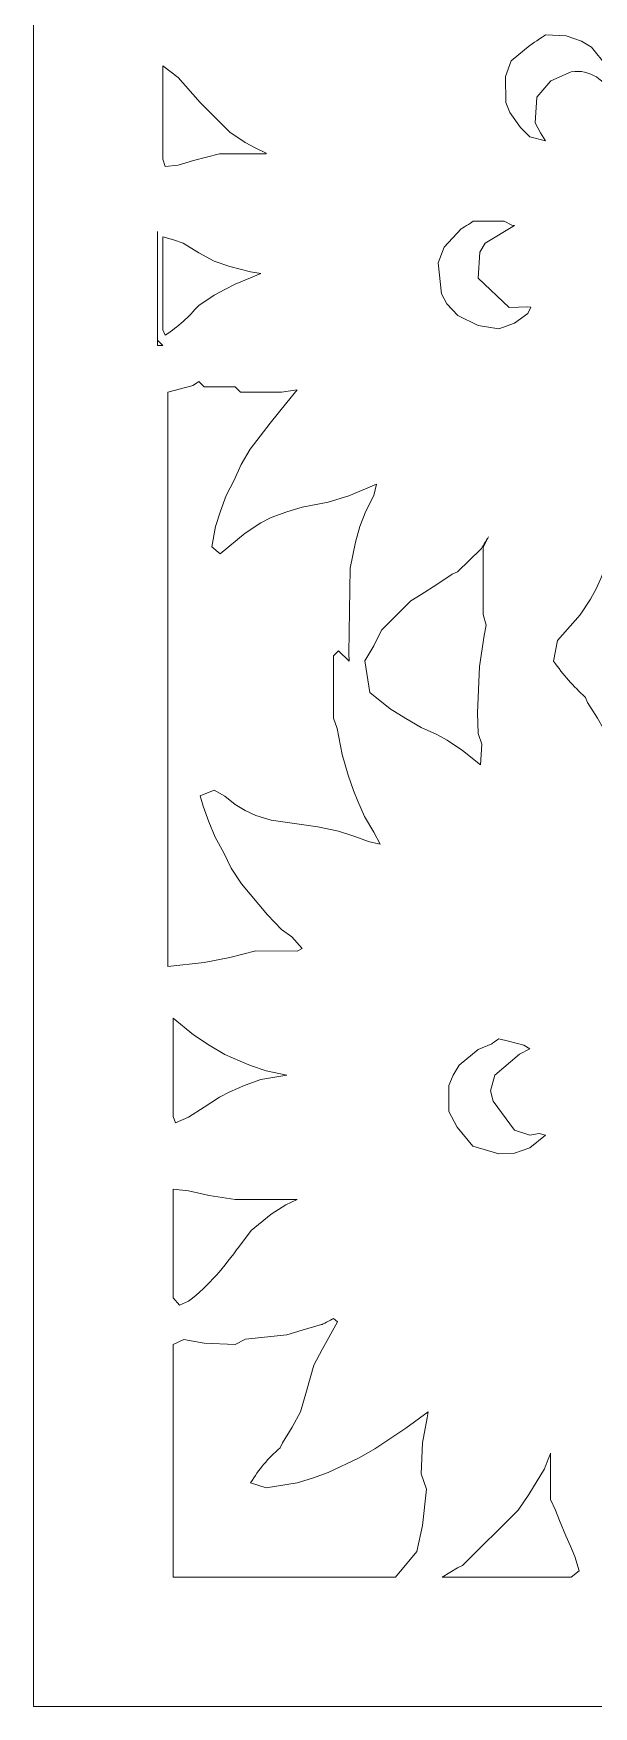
# Model space of a CAD drawing. Header units: centimetres. Extents: x -13.8 to 13.8, y -13.7 to 13.7.
# Drawn here: x 0.735 to 1.98, y -13.671 to -9.957 of the extents above; entities that cross this region are included whole.
import ezdxf

# ---------------------------------------------------------------- set-up
doc = ezdxf.new("R2010")
doc.units = ezdxf.units.CM
doc.header["$MEASUREMENT"] = 0
doc.layers.add('Layer 1', color=7, linetype='Continuous')

msp = doc.modelspace()

# ---------------------------------------------------------------- linework, layer by layer
at = {"layer": 'Layer 1', "lineweight": 0}
msp.add_lwpolyline([(0.73523, -13.67105), (13.55625, -13.67105), (13.55625, -0.86165), (0.73523, -0.86165), (0.73523, -13.67105)], close=True, dxfattribs=at)
at = {"layer": 'Layer 1', "color": 7, "lineweight": 0}
for points, knots in [([(1.87251, -9.96066), (1.87251, -9.96066), (1.91842, -9.96257), (1.91842, -9.96257), (1.91842, -9.96257), (1.91842, -9.96257), (1.95271, -9.97437), (1.95271, -9.97437), (1.95271, -9.97437), (1.95271, -9.97437), (1.9748, -9.98752), (1.9748, -9.98752), (1.9748, -9.98752), (1.9748, -9.98752), (2.00835, -10.02943), (2.00835, -10.02943), (2.00835, -10.02943), (2.00835, -10.02943), (2.01788, -10.05266), (2.01788, -10.05266), (2.01788, -10.05266), (2.01788, -10.05266), (2.02206, -10.09838), (2.02206, -10.09838), (2.02206, -10.09838), (2.00663, -10.06028), (1.97139, -10.03665), (1.92985, -10.04218), (1.92985, -10.04218), (1.92985, -10.04218), (1.8849, -10.06218), (1.8849, -10.06218), (1.8849, -10.06218), (1.8849, -10.06218), (1.85347, -10.09838), (1.85347, -10.09838), (1.85347, -10.09838), (1.85347, -10.09838), (1.84985, -10.15572), (1.84985, -10.15572), (1.84985, -10.15572), (1.84985, -10.15572), (1.86186, -10.178), (1.86186, -10.178), (1.86186, -10.178), (1.86186, -10.178), (1.87252, -10.19533), (1.87252, -10.19533), (1.87252, -10.19533), (1.87252, -10.19533), (1.83804, -10.18657), (1.83804, -10.18657), (1.83804, -10.18657), (1.83804, -10.18657), (1.81708, -10.16638), (1.81708, -10.16638), (1.81708, -10.16638), (1.81708, -10.16638), (1.79385, -10.13286), (1.79385, -10.13286), (1.79385, -10.13286), (1.79385, -10.13286), (1.7847, -10.11019), (1.7847, -10.11019), (1.7847, -10.11019), (1.7847, -10.11019), (1.78356, -10.05267), (1.78356, -10.05267), (1.78356, -10.05267), (1.78356, -10.05267), (1.79671, -10.01819), (1.79671, -10.01819), (1.79671, -10.01819), (1.79671, -10.01819), (1.83881, -9.98295), (1.83881, -9.98295), (1.83881, -9.98295), (1.8388, -9.98297), (1.86738, -9.96466), (1.87251, -9.96066)], [0, 0, 0, 0, 0.047619, 0.047619, 0.047619, 0.047619, 0.0952381, 0.0952381, 0.0952381, 0.0952381, 0.1428571, 0.1428571, 0.1428571, 0.1428571, 0.1904762, 0.1904762, 0.1904762, 0.1904762, 0.2380952, 0.2380952, 0.2380952, 0.2380952, 0.2857143, 0.2857143, 0.2857143, 0.2857143, 0.3333333, 0.3333333, 0.3333333, 0.3333333, 0.3809524, 0.3809524, 0.3809524, 0.3809524, 0.4285714, 0.4285714, 0.4285714, 0.4285714, 0.4761905, 0.4761905, 0.4761905, 0.4761905, 0.5238095, 0.5238095, 0.5238095, 0.5238095, 0.5714286, 0.5714286, 0.5714286, 0.5714286, 0.6190476, 0.6190476, 0.6190476, 0.6190476, 0.6666667, 0.6666667, 0.6666667, 0.6666667, 0.7142857, 0.7142857, 0.7142857, 0.7142857, 0.7619048, 0.7619048, 0.7619048, 0.7619048, 0.8095238, 0.8095238, 0.8095238, 0.8095238, 0.8571429, 0.8571429, 0.8571429, 0.8571429, 0.9047619, 0.9047619, 0.9047619, 0.9047619, 1, 1, 1, 1]), ([(1.02251, -10.02945), (1.02251, -10.02945), (1.0568, -10.05536), (1.0568, -10.05536), (1.0568, -10.05536), (1.0568, -10.05536), (1.10556, -10.11021), (1.10556, -10.11021), (1.10556, -10.11021), (1.10556, -10.11021), (1.17147, -10.17633), (1.17147, -10.17633), (1.17147, -10.17633), (1.17147, -10.17633), (1.20594, -10.19897), (1.20594, -10.19897), (1.20594, -10.19897), (1.20594, -10.19897), (1.22899, -10.21157), (1.22899, -10.21157), (1.22899, -10.21157), (1.22899, -10.21157), (1.25206, -10.22281), (1.25206, -10.22281), (1.25206, -10.22281), (1.25206, -10.22281), (1.25206, -10.22451), (1.25206, -10.22451), (1.25206, -10.22451), (1.25206, -10.22451), (1.14879, -10.22451), (1.14879, -10.22451), (1.14879, -10.22451), (1.14879, -10.22451), (1.09109, -10.23938), (1.09109, -10.23938), (1.09109, -10.23938), (1.09109, -10.23938), (1.0568, -10.24967), (1.0568, -10.24967), (1.0568, -10.24967), (1.0568, -10.24967), (1.02804, -10.25253), (1.02804, -10.25253), (1.02804, -10.25253), (1.02804, -10.25253), (1.02251, -10.23633), (1.02251, -10.23633), (1.02251, -10.23633), (1.02251, -10.23633), (1.02251, -10.02945), (1.02251, -10.02945)], [0, 0, 0, 0, 0.0714286, 0.0714286, 0.0714286, 0.0714286, 0.1428571, 0.1428571, 0.1428571, 0.1428571, 0.2142857, 0.2142857, 0.2142857, 0.2142857, 0.2857143, 0.2857143, 0.2857143, 0.2857143, 0.3571429, 0.3571429, 0.3571429, 0.3571429, 0.4285714, 0.4285714, 0.4285714, 0.4285714, 0.5, 0.5, 0.5, 0.5, 0.5714286, 0.5714286, 0.5714286, 0.5714286, 0.6428571, 0.6428571, 0.6428571, 0.6428571, 0.7142857, 0.7142857, 0.7142857, 0.7142857, 0.7857143, 0.7857143, 0.7857143, 0.7857143, 0.8571429, 0.8571429, 0.8571429, 0.8571429, 1, 1, 1, 1]), ([(1.71191, -10.37423), (1.71191, -10.37423), (1.78086, -10.37423), (1.78086, -10.37423), (1.78086, -10.37423), (1.78086, -10.37423), (1.79763, -10.38317), (1.79763, -10.38317), (1.79763, -10.38317), (1.79763, -10.38317), (1.80353, -10.38375), (1.80353, -10.38375), (1.80353, -10.38375), (1.80353, -10.38375), (1.73839, -10.42241), (1.73839, -10.42241), (1.73839, -10.42241), (1.73839, -10.42241), (1.72696, -10.44299), (1.72696, -10.44299), (1.72696, -10.44299), (1.72696, -10.44299), (1.72334, -10.50033), (1.72334, -10.50033), (1.72334, -10.50033), (1.72334, -10.50033), (1.79192, -10.56547), (1.79192, -10.56547), (1.79192, -10.56547), (1.79192, -10.56547), (1.83327, -10.56394), (1.83327, -10.56394), (1.83327, -10.56394), (1.83327, -10.56394), (1.84012, -10.56471), (1.84012, -10.56471), (1.84012, -10.56471), (1.84012, -10.56471), (1.83327, -10.57918), (1.83327, -10.57918), (1.83327, -10.57918), (1.83327, -10.57918), (1.80356, -10.60014), (1.80356, -10.60014), (1.80356, -10.60014), (1.80356, -10.60014), (1.76908, -10.61271), (1.76908, -10.61271), (1.76908, -10.61271), (1.76908, -10.61271), (1.72299, -10.60565), (1.72299, -10.60565), (1.72299, -10.60565), (1.72299, -10.60565), (1.67822, -10.583), (1.67822, -10.583), (1.67822, -10.583), (1.67822, -10.583), (1.65327, -10.5571), (1.65327, -10.5571), (1.65327, -10.5571), (1.65327, -10.5571), (1.64203, -10.53501), (1.64203, -10.53501), (1.64203, -10.53501), (1.64203, -10.53501), (1.63401, -10.46624), (1.63401, -10.46624), (1.63401, -10.46624), (1.63401, -10.46624), (1.64753, -10.43176), (1.64753, -10.43176), (1.64753, -10.43176), (1.64753, -10.43176), (1.68563, -10.39062), (1.68563, -10.39062), (1.68563, -10.39062), (1.68563, -10.39064), (1.70717, -10.37788), (1.71191, -10.37423)], [0, 0, 0, 0, 0.047619, 0.047619, 0.047619, 0.047619, 0.0952381, 0.0952381, 0.0952381, 0.0952381, 0.1428571, 0.1428571, 0.1428571, 0.1428571, 0.1904762, 0.1904762, 0.1904762, 0.1904762, 0.2380952, 0.2380952, 0.2380952, 0.2380952, 0.2857143, 0.2857143, 0.2857143, 0.2857143, 0.3333333, 0.3333333, 0.3333333, 0.3333333, 0.3809524, 0.3809524, 0.3809524, 0.3809524, 0.4285714, 0.4285714, 0.4285714, 0.4285714, 0.4761905, 0.4761905, 0.4761905, 0.4761905, 0.5238095, 0.5238095, 0.5238095, 0.5238095, 0.5714286, 0.5714286, 0.5714286, 0.5714286, 0.6190476, 0.6190476, 0.6190476, 0.6190476, 0.6666667, 0.6666667, 0.6666667, 0.6666667, 0.7142857, 0.7142857, 0.7142857, 0.7142857, 0.7619048, 0.7619048, 0.7619048, 0.7619048, 0.8095238, 0.8095238, 0.8095238, 0.8095238, 0.8571429, 0.8571429, 0.8571429, 0.8571429, 0.9047619, 0.9047619, 0.9047619, 0.9047619, 1, 1, 1, 1]), ([(1.02251, -10.40855), (1.02251, -10.40855), (1.04632, -10.41559), (1.04632, -10.41559), (1.04632, -10.41559), (1.04632, -10.41559), (1.06804, -10.42302), (1.06804, -10.42302), (1.06804, -10.42302), (1.06804, -10.42302), (1.10252, -10.44416), (1.10252, -10.44416), (1.10252, -10.44416), (1.10252, -10.44416), (1.137, -10.46302), (1.137, -10.46302), (1.137, -10.46302), (1.137, -10.46302), (1.17148, -10.47482), (1.17148, -10.47482), (1.17148, -10.47482), (1.17148, -10.47482), (1.21757, -10.48644), (1.21757, -10.48644), (1.21757, -10.48644), (1.21757, -10.48644), (1.24043, -10.49025), (1.24043, -10.49025), (1.24043, -10.49025), (1.24043, -10.49025), (1.21757, -10.49959), (1.21757, -10.49959), (1.21757, -10.49959), (1.21757, -10.49959), (1.18328, -10.51406), (1.18328, -10.51406), (1.18328, -10.51406), (1.18328, -10.51406), (1.16005, -10.52586), (1.16005, -10.52586), (1.16005, -10.52586), (1.16005, -10.52586), (1.137, -10.53787), (1.137, -10.53787), (1.137, -10.53787), (1.137, -10.53787), (1.10252, -10.56092), (1.10252, -10.56092), (1.10252, -10.56092), (1.07966, -10.58664), (1.0572, -10.60817), (1.02822, -10.62664), (1.02822, -10.62664), (1.02822, -10.62664), (1.0225, -10.6154), (1.0225, -10.6154), (1.0225, -10.6154), (1.0225, -10.6154), (1.02251, -10.40855), (1.02251, -10.40855)], [0, 0, 0, 0, 0.0625, 0.0625, 0.0625, 0.0625, 0.125, 0.125, 0.125, 0.125, 0.1875, 0.1875, 0.1875, 0.1875, 0.25, 0.25, 0.25, 0.25, 0.3125, 0.3125, 0.3125, 0.3125, 0.375, 0.375, 0.375, 0.375, 0.4375, 0.4375, 0.4375, 0.4375, 0.5, 0.5, 0.5, 0.5, 0.5625, 0.5625, 0.5625, 0.5625, 0.625, 0.625, 0.625, 0.625, 0.6875, 0.6875, 0.6875, 0.6875, 0.75, 0.75, 0.75, 0.75, 0.8125, 0.8125, 0.8125, 0.8125, 0.875, 0.875, 0.875, 0.875, 1, 1, 1, 1]), ([(1.10289, -10.7301), (1.10289, -10.7301), (1.11432, -10.74153), (1.11432, -10.74153), (1.11432, -10.74153), (1.11432, -10.74153), (1.18327, -10.74153), (1.18327, -10.74153), (1.18327, -10.74153), (1.18327, -10.74153), (1.19489, -10.75333), (1.19489, -10.75333), (1.19489, -10.75333), (1.19489, -10.75333), (1.28651, -10.75333), (1.28651, -10.75333), (1.28651, -10.75333), (1.28651, -10.75333), (1.32099, -10.74838), (1.32099, -10.74838), (1.32099, -10.74838), (1.32099, -10.74838), (1.29794, -10.77637), (1.29794, -10.77637), (1.29794, -10.77637), (1.29794, -10.77637), (1.26079, -10.82228), (1.26079, -10.82228), (1.26079, -10.82228), (1.26079, -10.82228), (1.2166, -10.8798), (1.2166, -10.8798), (1.2166, -10.8798), (1.2166, -10.8798), (1.1966, -10.91428), (1.1966, -10.91428), (1.1966, -10.91428), (1.1966, -10.91428), (1.18117, -10.94876), (1.18117, -10.94876), (1.18117, -10.94876), (1.18117, -10.94876), (1.16326, -10.98305), (1.16326, -10.98305), (1.16326, -10.98305), (1.16326, -10.98305), (1.15051, -11.01753), (1.15051, -11.01753), (1.15051, -11.01753), (1.15051, -11.01753), (1.14003, -11.05201), (1.14003, -11.05201), (1.14003, -11.05201), (1.14003, -11.05201), (1.13146, -11.09678), (1.13146, -11.09678), (1.13146, -11.09678), (1.13146, -11.09678), (1.14974, -11.11242), (1.14974, -11.11242), (1.14974, -11.11242), (1.14974, -11.11242), (1.20594, -11.06651), (1.20594, -11.06651), (1.20594, -11.06651), (1.20594, -11.06651), (1.24042, -11.04346), (1.24042, -11.04346), (1.24042, -11.04346), (1.24042, -11.04346), (1.26347, -11.03203), (1.26347, -11.03203), (1.26347, -11.03203), (1.26347, -11.03203), (1.29795, -11.01928), (1.29795, -11.01928), (1.29795, -11.01928), (1.29795, -11.01928), (1.33243, -11.00899), (1.33243, -11.00899), (1.33243, -11.00899), (1.33243, -11.00899), (1.38995, -10.99756), (1.38995, -10.99756), (1.38995, -10.99756), (1.38995, -10.99756), (1.43586, -10.98383), (1.43586, -10.98383), (1.43586, -10.98383), (1.43586, -10.98383), (1.45891, -10.97393), (1.45891, -10.97393), (1.45891, -10.97393), (1.45891, -10.97393), (1.4972, -10.95792), (1.4972, -10.95792), (1.4972, -10.95792), (1.4972, -10.95792), (1.4913, -10.98306), (1.4913, -10.98306), (1.4913, -10.98306), (1.4913, -10.98306), (1.47339, -11.01754), (1.47339, -11.01754), (1.47339, -11.01754), (1.47339, -11.01754), (1.46064, -11.05202), (1.46064, -11.05202), (1.46064, -11.05202), (1.46064, -11.05202), (1.45035, -11.0865), (1.45035, -11.0865), (1.45035, -11.0865), (1.45035, -11.0865), (1.43892, -11.14402), (1.43892, -11.14402), (1.43892, -11.14402), (1.43892, -11.14402), (1.43551, -11.33357), (1.43551, -11.33357), (1.43551, -11.33357), (1.43551, -11.33357), (1.43625, -11.35053), (1.43625, -11.35053), (1.43625, -11.35053), (1.43625, -11.35053), (1.41302, -11.32746), (1.41302, -11.32746), (1.41302, -11.32746), (1.41302, -11.32746), (1.40178, -11.33908), (1.40178, -11.33908), (1.40178, -11.33908), (1.40178, -11.33908), (1.40178, -11.47701), (1.40178, -11.47701), (1.40178, -11.47701), (1.40178, -11.47701), (1.40998, -11.50006), (1.40998, -11.50006), (1.40998, -11.50006), (1.40998, -11.50006), (1.42141, -11.55758), (1.42141, -11.55758), (1.42141, -11.55758), (1.42141, -11.55758), (1.43416, -11.60349), (1.43416, -11.60349), (1.43416, -11.60349), (1.43416, -11.60349), (1.44654, -11.63797), (1.44654, -11.63797), (1.44654, -11.63797), (1.44654, -11.63797), (1.45588, -11.66102), (1.45588, -11.66102), (1.45588, -11.66102), (1.45588, -11.66102), (1.47035, -11.6955), (1.47035, -11.6955), (1.47035, -11.6955), (1.47035, -11.6955), (1.49131, -11.72998), (1.49131, -11.72998), (1.49131, -11.72998), (1.49131, -11.72998), (1.50578, -11.75684), (1.50578, -11.75684), (1.50578, -11.75684), (1.50578, -11.75684), (1.48157, -11.75171), (1.48157, -11.75171), (1.48157, -11.75171), (1.48157, -11.75171), (1.44709, -11.73933), (1.44709, -11.73933), (1.44709, -11.73933), (1.44709, -11.73933), (1.41261, -11.7279), (1.41261, -11.7279), (1.41261, -11.7279), (1.41261, -11.7279), (1.36729, -11.71837), (1.36729, -11.71837), (1.36729, -11.71837), (1.36729, -11.71837), (1.26347, -11.7039), (1.26347, -11.7039), (1.26347, -11.7039), (1.26347, -11.7039), (1.22899, -11.69284), (1.22899, -11.69284), (1.22899, -11.69284), (1.22899, -11.69284), (1.20594, -11.68218), (1.20594, -11.68218), (1.20594, -11.68218), (1.20594, -11.68218), (1.18327, -11.66866), (1.18327, -11.66866), (1.18327, -11.66866), (1.18327, -11.66866), (1.16004, -11.65038), (1.16004, -11.65038), (1.16004, -11.65038), (1.16004, -11.65038), (1.13699, -11.63704), (1.13699, -11.63704), (1.13699, -11.63704), (1.13699, -11.63704), (1.10556, -11.64942), (1.10556, -11.64942), (1.10556, -11.64942), (1.10556, -11.64942), (1.11223, -11.67249), (1.11223, -11.67249), (1.11223, -11.67249), (1.11223, -11.67249), (1.12498, -11.70697), (1.12498, -11.70697), (1.12498, -11.70697), (1.12498, -11.70697), (1.13908, -11.74145), (1.13908, -11.74145), (1.13908, -11.74145), (1.13908, -11.74145), (1.15834, -11.77593), (1.15834, -11.77593), (1.15834, -11.77593), (1.15834, -11.77593), (1.17453, -11.81041), (1.17453, -11.81041), (1.17453, -11.81041), (1.17453, -11.81041), (1.19776, -11.8447), (1.19776, -11.8447), (1.19776, -11.8447), (1.19776, -11.8447), (1.25491, -11.91365), (1.25491, -11.91365), (1.25491, -11.91365), (1.25491, -11.91365), (1.28653, -11.94604), (1.28653, -11.94604), (1.28653, -11.94604), (1.28653, -11.94604), (1.30939, -11.9626), (1.30939, -11.9626), (1.30939, -11.9626), (1.30939, -11.9626), (1.33244, -11.9885), (1.33244, -11.9885), (1.33244, -11.9885), (1.33244, -11.9885), (1.32101, -11.994), (1.32101, -11.994), (1.32101, -11.994), (1.32101, -11.994), (1.22936, -11.99391), (1.22936, -11.99391), (1.22936, -11.99391), (1.22936, -11.99391), (1.17144, -12.00838), (1.17144, -12.00838), (1.17144, -12.00838), (1.17144, -12.00838), (1.11429, -12.01981), (1.11429, -12.01981), (1.11429, -12.01981), (1.11429, -12.01981), (1.03391, -12.02838), (1.03391, -12.02838), (1.03391, -12.02838), (1.03391, -12.02838), (1.03391, -10.75317), (1.03391, -10.75317), (1.03391, -10.75317), (1.03391, -10.75317), (1.08744, -10.73965), (1.08744, -10.73965), (1.08744, -10.73965), (1.08746, -10.73981), (1.09699, -10.73335), (1.10289, -10.7301)], [0, 0, 0, 0, 0.0138889, 0.0138889, 0.0138889, 0.0138889, 0.0277778, 0.0277778, 0.0277778, 0.0277778, 0.0416667, 0.0416667, 0.0416667, 0.0416667, 0.0555556, 0.0555556, 0.0555556, 0.0555556, 0.0694444, 0.0694444, 0.0694444, 0.0694444, 0.0833333, 0.0833333, 0.0833333, 0.0833333, 0.0972222, 0.0972222, 0.0972222, 0.0972222, 0.1111111, 0.1111111, 0.1111111, 0.1111111, 0.125, 0.125, 0.125, 0.125, 0.1388889, 0.1388889, 0.1388889, 0.1388889, 0.1527778, 0.1527778, 0.1527778, 0.1527778, 0.1666667, 0.1666667, 0.1666667, 0.1666667, 0.1805556, 0.1805556, 0.1805556, 0.1805556, 0.1944444, 0.1944444, 0.1944444, 0.1944444, 0.2083333, 0.2083333, 0.2083333, 0.2083333, 0.2222222, 0.2222222, 0.2222222, 0.2222222, 0.2361111, 0.2361111, 0.2361111, 0.2361111, 0.25, 0.25, 0.25, 0.25, 0.2638889, 0.2638889, 0.2638889, 0.2638889, 0.2777778, 0.2777778, 0.2777778, 0.2777778, 0.2916667, 0.2916667, 0.2916667, 0.2916667, 0.3055556, 0.3055556, 0.3055556, 0.3055556, 0.3194444, 0.3194444, 0.3194444, 0.3194444, 0.3333333, 0.3333333, 0.3333333, 0.3333333, 0.3472222, 0.3472222, 0.3472222, 0.3472222, 0.3611111, 0.3611111, 0.3611111, 0.3611111, 0.375, 0.375, 0.375, 0.375, 0.3888889, 0.3888889, 0.3888889, 0.3888889, 0.4027778, 0.4027778, 0.4027778, 0.4027778, 0.4166667, 0.4166667, 0.4166667, 0.4166667, 0.4305556, 0.4305556, 0.4305556, 0.4305556, 0.4444444, 0.4444444, 0.4444444, 0.4444444, 0.4583333, 0.4583333, 0.4583333, 0.4583333, 0.4722222, 0.4722222, 0.4722222, 0.4722222, 0.4861111, 0.4861111, 0.4861111, 0.4861111, 0.5, 0.5, 0.5, 0.5, 0.5138889, 0.5138889, 0.5138889, 0.5138889, 0.5277778, 0.5277778, 0.5277778, 0.5277778, 0.5416667, 0.5416667, 0.5416667, 0.5416667, 0.5555556, 0.5555556, 0.5555556, 0.5555556, 0.5694444, 0.5694444, 0.5694444, 0.5694444, 0.5833333, 0.5833333, 0.5833333, 0.5833333, 0.5972222, 0.5972222, 0.5972222, 0.5972222, 0.6111111, 0.6111111, 0.6111111, 0.6111111, 0.625, 0.625, 0.625, 0.625, 0.6388889, 0.6388889, 0.6388889, 0.6388889, 0.6527778, 0.6527778, 0.6527778, 0.6527778, 0.6666667, 0.6666667, 0.6666667, 0.6666667, 0.6805556, 0.6805556, 0.6805556, 0.6805556, 0.6944444, 0.6944444, 0.6944444, 0.6944444, 0.7083333, 0.7083333, 0.7083333, 0.7083333, 0.7222222, 0.7222222, 0.7222222, 0.7222222, 0.7361111, 0.7361111, 0.7361111, 0.7361111, 0.75, 0.75, 0.75, 0.75, 0.7638889, 0.7638889, 0.7638889, 0.7638889, 0.7777778, 0.7777778, 0.7777778, 0.7777778, 0.7916667, 0.7916667, 0.7916667, 0.7916667, 0.8055556, 0.8055556, 0.8055556, 0.8055556, 0.8194444, 0.8194444, 0.8194444, 0.8194444, 0.8333333, 0.8333333, 0.8333333, 0.8333333, 0.8472222, 0.8472222, 0.8472222, 0.8472222, 0.8611111, 0.8611111, 0.8611111, 0.8611111, 0.875, 0.875, 0.875, 0.875, 0.8888889, 0.8888889, 0.8888889, 0.8888889, 0.9027778, 0.9027778, 0.9027778, 0.9027778, 0.9166667, 0.9166667, 0.9166667, 0.9166667, 0.9305556, 0.9305556, 0.9305556, 0.9305556, 0.9444444, 0.9444444, 0.9444444, 0.9444444, 0.9583333, 0.9583333, 0.9583333, 0.9583333, 0.9722222, 0.9722222, 0.9722222, 0.9722222, 1, 1, 1, 1]), ([(1.74641, -11.0749), (1.74641, -11.0749), (1.73461, -11.09795), (1.73461, -11.09795), (1.73461, -11.09795), (1.73461, -11.09795), (1.73461, -11.24712), (1.73461, -11.24712), (1.73461, -11.24712), (1.73461, -11.24712), (1.74128, -11.27035), (1.74128, -11.27035), (1.74128, -11.27035), (1.74128, -11.27035), (1.73633, -11.2934), (1.73633, -11.2934), (1.73633, -11.2934), (1.73633, -11.2934), (1.72604, -11.36235), (1.72604, -11.36235), (1.72604, -11.36235), (1.72604, -11.36235), (1.72165, -11.46522), (1.72165, -11.46522), (1.72165, -11.46522), (1.72165, -11.46522), (1.72337, -11.51134), (1.72337, -11.51134), (1.72337, -11.51134), (1.72337, -11.51134), (1.73157, -11.53457), (1.73157, -11.53457), (1.73157, -11.53457), (1.73157, -11.53457), (1.72871, -11.58087), (1.72871, -11.58087), (1.72871, -11.58087), (1.72871, -11.58087), (1.68852, -11.54907), (1.68852, -11.54907), (1.68852, -11.54907), (1.68852, -11.54907), (1.65404, -11.526), (1.65404, -11.526), (1.65404, -11.526), (1.65404, -11.526), (1.63118, -11.51362), (1.63118, -11.51362), (1.63118, -11.51362), (1.63118, -11.51362), (1.59689, -11.49801), (1.59689, -11.49801), (1.59689, -11.49801), (1.59689, -11.49801), (1.56241, -11.47801), (1.56241, -11.47801), (1.56241, -11.47801), (1.56241, -11.47801), (1.52793, -11.4565), (1.52793, -11.4565), (1.52793, -11.4565), (1.52793, -11.4565), (1.48277, -11.41993), (1.48277, -11.41993), (1.48277, -11.41993), (1.48277, -11.41993), (1.47134, -11.34984), (1.47134, -11.34984), (1.47134, -11.34984), (1.47134, -11.34984), (1.49134, -11.3165), (1.49134, -11.3165), (1.49134, -11.3165), (1.49134, -11.3165), (1.50849, -11.28202), (1.50849, -11.28202), (1.50849, -11.28202), (1.50849, -11.28202), (1.57363, -11.21688), (1.57363, -11.21688), (1.57363, -11.21688), (1.57363, -11.21688), (1.59686, -11.20241), (1.59686, -11.20241), (1.59686, -11.20241), (1.59686, -11.20241), (1.63115, -11.18069), (1.63115, -11.18069), (1.63115, -11.18069), (1.63115, -11.18069), (1.66563, -11.15725), (1.66563, -11.15725), (1.66563, -11.15725), (1.66563, -11.15725), (1.67706, -11.15249), (1.67706, -11.15249), (1.67706, -11.15249), (1.67706, -11.15249), (1.72984, -11.10105), (1.72984, -11.10105), (1.72984, -11.10105), (1.72985, -11.10102), (1.7422, -11.08101), (1.74641, -11.0749)], [0, 0, 0, 0, 0.037037, 0.037037, 0.037037, 0.037037, 0.0740741, 0.0740741, 0.0740741, 0.0740741, 0.1111111, 0.1111111, 0.1111111, 0.1111111, 0.1481481, 0.1481481, 0.1481481, 0.1481481, 0.1851852, 0.1851852, 0.1851852, 0.1851852, 0.2222222, 0.2222222, 0.2222222, 0.2222222, 0.2592593, 0.2592593, 0.2592593, 0.2592593, 0.2962963, 0.2962963, 0.2962963, 0.2962963, 0.3333333, 0.3333333, 0.3333333, 0.3333333, 0.3703704, 0.3703704, 0.3703704, 0.3703704, 0.4074074, 0.4074074, 0.4074074, 0.4074074, 0.4444444, 0.4444444, 0.4444444, 0.4444444, 0.4814815, 0.4814815, 0.4814815, 0.4814815, 0.5185185, 0.5185185, 0.5185185, 0.5185185, 0.5555556, 0.5555556, 0.5555556, 0.5555556, 0.5925926, 0.5925926, 0.5925926, 0.5925926, 0.6296296, 0.6296296, 0.6296296, 0.6296296, 0.6666667, 0.6666667, 0.6666667, 0.6666667, 0.7037037, 0.7037037, 0.7037037, 0.7037037, 0.7407407, 0.7407407, 0.7407407, 0.7407407, 0.7777778, 0.7777778, 0.7777778, 0.7777778, 0.8148148, 0.8148148, 0.8148148, 0.8148148, 0.8518519, 0.8518519, 0.8518519, 0.8518519, 0.8888889, 0.8888889, 0.8888889, 0.8888889, 0.9259259, 0.9259259, 0.9259259, 0.9259259, 1, 1, 1, 1]), ([(2.01044, -11.12062), (2.01044, -11.12062), (2.01311, -11.16692), (2.01311, -11.16692), (2.01311, -11.16692), (2.01311, -11.16692), (2.02377, -11.2014), (2.02377, -11.2014), (2.02377, -11.2014), (2.02377, -11.2014), (2.04663, -11.25892), (2.04663, -11.25892), (2.04663, -11.25892), (2.04663, -11.25892), (2.06473, -11.2934), (2.06473, -11.2934), (2.06473, -11.2934), (2.06473, -11.2934), (2.07179, -11.31645), (2.07179, -11.31645), (2.07179, -11.31645), (2.07179, -11.31645), (2.06589, -11.33912), (2.06589, -11.33912), (2.06589, -11.33912), (2.06589, -11.33912), (2.05446, -11.3736), (2.05446, -11.3736), (2.05446, -11.3736), (2.05446, -11.3736), (2.04284, -11.40808), (2.04284, -11.40808), (2.04284, -11.40808), (2.04284, -11.40808), (2.03046, -11.45438), (2.03046, -11.45438), (2.03046, -11.45438), (2.03046, -11.45438), (2.01998, -11.50772), (2.01998, -11.50772), (2.01998, -11.50772), (2.01998, -11.50772), (2.01141, -11.51457), (2.01141, -11.51457), (2.01141, -11.51457), (2.01141, -11.51457), (2.00075, -11.49914), (2.00075, -11.49914), (2.00075, -11.49914), (2.00075, -11.49914), (1.98837, -11.47705), (1.98837, -11.47705), (1.98837, -11.47705), (1.98837, -11.47705), (1.96628, -11.44257), (1.96628, -11.44257), (1.96628, -11.44257), (1.96628, -11.44257), (1.96152, -11.43114), (1.96152, -11.43114), (1.96152, -11.43114), (1.93448, -11.406), (1.91199, -11.38103), (1.89085, -11.35073), (1.89085, -11.35073), (1.89085, -11.35073), (1.89942, -11.30464), (1.89942, -11.30464), (1.89942, -11.30464), (1.89942, -11.30464), (1.95009, -11.24749), (1.95009, -11.24749), (1.95009, -11.24749), (1.95009, -11.24749), (1.97276, -11.21301), (1.97276, -11.21301), (1.97276, -11.21301), (1.97276, -11.21301), (1.98551, -11.18996), (1.98551, -11.18996), (1.98551, -11.18996), (1.98551, -11.18996), (1.99599, -11.16691), (1.99599, -11.16691), (1.99599, -11.16691), (1.99599, -11.16691), (2.00723, -11.13662), (2.00723, -11.13662), (2.00723, -11.13662), (2.00718, -11.13663), (2.00835, -11.12652), (2.01044, -11.12062)], [0, 0, 0, 0, 0.0416667, 0.0416667, 0.0416667, 0.0416667, 0.0833333, 0.0833333, 0.0833333, 0.0833333, 0.125, 0.125, 0.125, 0.125, 0.1666667, 0.1666667, 0.1666667, 0.1666667, 0.2083333, 0.2083333, 0.2083333, 0.2083333, 0.25, 0.25, 0.25, 0.25, 0.2916667, 0.2916667, 0.2916667, 0.2916667, 0.3333333, 0.3333333, 0.3333333, 0.3333333, 0.375, 0.375, 0.375, 0.375, 0.4166667, 0.4166667, 0.4166667, 0.4166667, 0.4583333, 0.4583333, 0.4583333, 0.4583333, 0.5, 0.5, 0.5, 0.5, 0.5416667, 0.5416667, 0.5416667, 0.5416667, 0.5833333, 0.5833333, 0.5833333, 0.5833333, 0.625, 0.625, 0.625, 0.625, 0.6666667, 0.6666667, 0.6666667, 0.6666667, 0.7083333, 0.7083333, 0.7083333, 0.7083333, 0.75, 0.75, 0.75, 0.75, 0.7916667, 0.7916667, 0.7916667, 0.7916667, 0.8333333, 0.8333333, 0.8333333, 0.8333333, 0.875, 0.875, 0.875, 0.875, 0.9166667, 0.9166667, 0.9166667, 0.9166667, 1, 1, 1, 1]), ([(1.04534, -12.14324), (1.04534, -12.14324), (1.09109, -12.1802), (1.09109, -12.1802), (1.09109, -12.1802), (1.09109, -12.1802), (1.12556, -12.20285), (1.12556, -12.20285), (1.12556, -12.20285), (1.12556, -12.20285), (1.16004, -12.22399), (1.16004, -12.22399), (1.16004, -12.22399), (1.16004, -12.22399), (1.19451, -12.23849), (1.19451, -12.23849), (1.19451, -12.23849), (1.19451, -12.23849), (1.21756, -12.24801), (1.21756, -12.24801), (1.21756, -12.24801), (1.21756, -12.24801), (1.25206, -12.26021), (1.25206, -12.26021), (1.25206, -12.26021), (1.25206, -12.26021), (1.29834, -12.26971), (1.29834, -12.26971), (1.29834, -12.26971), (1.29834, -12.26971), (1.24045, -12.27945), (1.24045, -12.27945), (1.24045, -12.27945), (1.24045, -12.27945), (1.20594, -12.29183), (1.20594, -12.29183), (1.20594, -12.29183), (1.20594, -12.29183), (1.17147, -12.3063), (1.17147, -12.3063), (1.17147, -12.3063), (1.17147, -12.3063), (1.14879, -12.31868), (1.14879, -12.31868), (1.14879, -12.31868), (1.14879, -12.31868), (1.11432, -12.34078), (1.11432, -12.34078), (1.11432, -12.34078), (1.11432, -12.34078), (1.07984, -12.3625), (1.07984, -12.3625), (1.07984, -12.3625), (1.07984, -12.3625), (1.05087, -12.37525), (1.05087, -12.37525), (1.05087, -12.37525), (1.05087, -12.37525), (1.04534, -12.36136), (1.04534, -12.36136), (1.04534, -12.36136), (1.04534, -12.36136), (1.04534, -12.14324), (1.04534, -12.14324)], [0, 0, 0, 0, 0.0588235, 0.0588235, 0.0588235, 0.0588235, 0.1176471, 0.1176471, 0.1176471, 0.1176471, 0.1764706, 0.1764706, 0.1764706, 0.1764706, 0.2352941, 0.2352941, 0.2352941, 0.2352941, 0.2941176, 0.2941176, 0.2941176, 0.2941176, 0.3529412, 0.3529412, 0.3529412, 0.3529412, 0.4117647, 0.4117647, 0.4117647, 0.4117647, 0.4705882, 0.4705882, 0.4705882, 0.4705882, 0.5294118, 0.5294118, 0.5294118, 0.5294118, 0.5882353, 0.5882353, 0.5882353, 0.5882353, 0.6470588, 0.6470588, 0.6470588, 0.6470588, 0.7058824, 0.7058824, 0.7058824, 0.7058824, 0.7647059, 0.7647059, 0.7647059, 0.7647059, 0.8235294, 0.8235294, 0.8235294, 0.8235294, 0.8823529, 0.8823529, 0.8823529, 0.8823529, 1, 1, 1, 1]), ([(1.76906, -12.18914), (1.76906, -12.18914), (1.7902, -12.19427), (1.7902, -12.19427), (1.7902, -12.19427), (1.7902, -12.19427), (1.82449, -12.20284), (1.82449, -12.20284), (1.82449, -12.20284), (1.82449, -12.20284), (1.83801, -12.21141), (1.83801, -12.21141), (1.83801, -12.21141), (1.83801, -12.21141), (1.81496, -12.22284), (1.81496, -12.22284), (1.81496, -12.22284), (1.81496, -12.22284), (1.76048, -12.2697), (1.76048, -12.2697), (1.76048, -12.2697), (1.76048, -12.2697), (1.75077, -12.30418), (1.75077, -12.30418), (1.75077, -12.30418), (1.75077, -12.30418), (1.75667, -12.32723), (1.75667, -12.32723), (1.75667, -12.32723), (1.75667, -12.32723), (1.80353, -12.39144), (1.80353, -12.39144), (1.80353, -12.39144), (1.80353, -12.39144), (1.83801, -12.40287), (1.83801, -12.40287), (1.83801, -12.40287), (1.83801, -12.40287), (1.85897, -12.39906), (1.85897, -12.39906), (1.85897, -12.39906), (1.85897, -12.39906), (1.87249, -12.40287), (1.87249, -12.40287), (1.87249, -12.40287), (1.87249, -12.40287), (1.83801, -12.43068), (1.83801, -12.43068), (1.83801, -12.43068), (1.83801, -12.43068), (1.80353, -12.44306), (1.80353, -12.44306), (1.80353, -12.44306), (1.80353, -12.44306), (1.76905, -12.4442), (1.76905, -12.4442), (1.76905, -12.4442), (1.76905, -12.4442), (1.71153, -12.42687), (1.71153, -12.42687), (1.71153, -12.42687), (1.71153, -12.42687), (1.67629, -12.38496), (1.67629, -12.38496), (1.67629, -12.38496), (1.67629, -12.38496), (1.65819, -12.35048), (1.65819, -12.35048), (1.65819, -12.35048), (1.65819, -12.35048), (1.65819, -12.29275), (1.65819, -12.29275), (1.65819, -12.29275), (1.65819, -12.29275), (1.66734, -12.2697), (1.66734, -12.2697), (1.66734, -12.2697), (1.66734, -12.2697), (1.68086, -12.24703), (1.68086, -12.24703), (1.68086, -12.24703), (1.68086, -12.24703), (1.72296, -12.21255), (1.72296, -12.21255), (1.72296, -12.21255), (1.72296, -12.21255), (1.75363, -12.20017), (1.75363, -12.20017), (1.75363, -12.20017), (1.75363, -12.2002), (1.76429, -12.19219), (1.76906, -12.18914)], [0, 0, 0, 0, 0.0416667, 0.0416667, 0.0416667, 0.0416667, 0.0833333, 0.0833333, 0.0833333, 0.0833333, 0.125, 0.125, 0.125, 0.125, 0.1666667, 0.1666667, 0.1666667, 0.1666667, 0.2083333, 0.2083333, 0.2083333, 0.2083333, 0.25, 0.25, 0.25, 0.25, 0.2916667, 0.2916667, 0.2916667, 0.2916667, 0.3333333, 0.3333333, 0.3333333, 0.3333333, 0.375, 0.375, 0.375, 0.375, 0.4166667, 0.4166667, 0.4166667, 0.4166667, 0.4583333, 0.4583333, 0.4583333, 0.4583333, 0.5, 0.5, 0.5, 0.5, 0.5416667, 0.5416667, 0.5416667, 0.5416667, 0.5833333, 0.5833333, 0.5833333, 0.5833333, 0.625, 0.625, 0.625, 0.625, 0.6666667, 0.6666667, 0.6666667, 0.6666667, 0.7083333, 0.7083333, 0.7083333, 0.7083333, 0.75, 0.75, 0.75, 0.75, 0.7916667, 0.7916667, 0.7916667, 0.7916667, 0.8333333, 0.8333333, 0.8333333, 0.8333333, 0.875, 0.875, 0.875, 0.875, 0.9166667, 0.9166667, 0.9166667, 0.9166667, 1, 1, 1, 1]), ([(1.04534, -12.52233), (1.04534, -12.52233), (1.07984, -12.52651), (1.07984, -12.52651), (1.07984, -12.52651), (1.07984, -12.52651), (1.12556, -12.5368), (1.12556, -12.5368), (1.12556, -12.5368), (1.12556, -12.5368), (1.18329, -12.54558), (1.18329, -12.54558), (1.18329, -12.54558), (1.18329, -12.54558), (1.32104, -12.54559), (1.32104, -12.54559), (1.32104, -12.54559), (1.32104, -12.54559), (1.29627, -12.55721), (1.29627, -12.55721), (1.29627, -12.55721), (1.29627, -12.55721), (1.26351, -12.57817), (1.26351, -12.57817), (1.26351, -12.57817), (1.26351, -12.57817), (1.21874, -12.61437), (1.21874, -12.61437), (1.21874, -12.61437), (1.21874, -12.61437), (1.19284, -12.64885), (1.19284, -12.64885), (1.19284, -12.64885), (1.15929, -12.69571), (1.1254, -12.73592), (1.07986, -12.77154), (1.07986, -12.77154), (1.07986, -12.77154), (1.05986, -12.7803), (1.05986, -12.7803), (1.05986, -12.7803), (1.05986, -12.7803), (1.04539, -12.76374), (1.04539, -12.76374), (1.04539, -12.76374), (1.04539, -12.76374), (1.0454, -12.52233), (1.0454, -12.52233), (1.0454, -12.52233), (1.0454, -12.52233), (1.04534, -12.52233), (1.04534, -12.52233)], [0, 0, 0, 0, 0.0714286, 0.0714286, 0.0714286, 0.0714286, 0.1428571, 0.1428571, 0.1428571, 0.1428571, 0.2142857, 0.2142857, 0.2142857, 0.2142857, 0.2857143, 0.2857143, 0.2857143, 0.2857143, 0.3571429, 0.3571429, 0.3571429, 0.3571429, 0.4285714, 0.4285714, 0.4285714, 0.4285714, 0.5, 0.5, 0.5, 0.5, 0.5714286, 0.5714286, 0.5714286, 0.5714286, 0.6428571, 0.6428571, 0.6428571, 0.6428571, 0.7142857, 0.7142857, 0.7142857, 0.7142857, 0.7857143, 0.7857143, 0.7857143, 0.7857143, 0.8571429, 0.8571429, 0.8571429, 0.8571429, 1, 1, 1, 1]), ([(1.40179, -12.80941), (1.40179, -12.80941), (1.41092, -12.81743), (1.41092, -12.81743), (1.41092, -12.81743), (1.41092, -12.81743), (1.37644, -12.87876), (1.37644, -12.87876), (1.37644, -12.87876), (1.37644, -12.87876), (1.35834, -12.91324), (1.35834, -12.91324), (1.35834, -12.91324), (1.35834, -12.91324), (1.34215, -12.97076), (1.34215, -12.97076), (1.34215, -12.97076), (1.34215, -12.97076), (1.32863, -13.01667), (1.32863, -13.01667), (1.32863, -13.01667), (1.32863, -13.01667), (1.31035, -13.05115), (1.31035, -13.05115), (1.31035, -13.05115), (1.31035, -13.05115), (1.28826, -13.08563), (1.28826, -13.08563), (1.28826, -13.08563), (1.28826, -13.08563), (1.2835, -13.09687), (1.2835, -13.09687), (1.2835, -13.09687), (1.25606, -13.12029), (1.23587, -13.14391), (1.21778, -13.17476), (1.21778, -13.17476), (1.21778, -13.17476), (1.25207, -13.18582), (1.25207, -13.18582), (1.25207, -13.18582), (1.25207, -13.18582), (1.32102, -13.17476), (1.32102, -13.17476), (1.32102, -13.17476), (1.32102, -13.17476), (1.3555, -13.1641), (1.3555, -13.1641), (1.3555, -13.1641), (1.3555, -13.1641), (1.38998, -13.15135), (1.38998, -13.15135), (1.38998, -13.15135), (1.38998, -13.15135), (1.45893, -13.11896), (1.45893, -13.11896), (1.45893, -13.11896), (1.45893, -13.11896), (1.49341, -13.09896), (1.49341, -13.09896), (1.49341, -13.09896), (1.49341, -13.09896), (1.56236, -13.05284), (1.56236, -13.05284), (1.56236, -13.05284), (1.56236, -13.05284), (1.61189, -13.01664), (1.61189, -13.01664), (1.61189, -13.01664), (1.61189, -13.01664), (1.61017, -13.02998), (1.61017, -13.02998), (1.61017, -13.02998), (1.61017, -13.02998), (1.59951, -13.08562), (1.59951, -13.08562), (1.59951, -13.08562), (1.59951, -13.08562), (1.59684, -13.1542), (1.59684, -13.1542), (1.59684, -13.1542), (1.59684, -13.1542), (1.60846, -13.18868), (1.60846, -13.18868), (1.60846, -13.18868), (1.60846, -13.18868), (1.59952, -13.26925), (1.59952, -13.26925), (1.59952, -13.26925), (1.59952, -13.26925), (1.58714, -13.32677), (1.58714, -13.32677), (1.58714, -13.32677), (1.58714, -13.32677), (1.53951, -13.38392), (1.53951, -13.38392), (1.53951, -13.38392), (1.53951, -13.38392), (1.04532, -13.3839), (1.04532, -13.3839), (1.04532, -13.3839), (1.04532, -13.3839), (1.04532, -12.86706), (1.04532, -12.86706), (1.04532, -12.86706), (1.04532, -12.86706), (1.06913, -12.85658), (1.06913, -12.85658), (1.06913, -12.85658), (1.06913, -12.85658), (1.11427, -12.8646), (1.11427, -12.8646), (1.11427, -12.8646), (1.11427, -12.8646), (1.18322, -12.86706), (1.18322, -12.86706), (1.18322, -12.86706), (1.18322, -12.86706), (1.20627, -12.85563), (1.20627, -12.85563), (1.20627, -12.85563), (1.20627, -12.85563), (1.2979, -12.84592), (1.2979, -12.84592), (1.2979, -12.84592), (1.2979, -12.84592), (1.33238, -12.83563), (1.33238, -12.83563), (1.33238, -12.83563), (1.33238, -12.83563), (1.37543, -12.82325), (1.37543, -12.82325), (1.37543, -12.82325), (1.37549, -12.82332), (1.39589, -12.81398), (1.40179, -12.80941)], [0, 0, 0, 0, 0.0285714, 0.0285714, 0.0285714, 0.0285714, 0.0571429, 0.0571429, 0.0571429, 0.0571429, 0.0857143, 0.0857143, 0.0857143, 0.0857143, 0.1142857, 0.1142857, 0.1142857, 0.1142857, 0.1428571, 0.1428571, 0.1428571, 0.1428571, 0.1714286, 0.1714286, 0.1714286, 0.1714286, 0.2, 0.2, 0.2, 0.2, 0.2285714, 0.2285714, 0.2285714, 0.2285714, 0.2571429, 0.2571429, 0.2571429, 0.2571429, 0.2857143, 0.2857143, 0.2857143, 0.2857143, 0.3142857, 0.3142857, 0.3142857, 0.3142857, 0.3428571, 0.3428571, 0.3428571, 0.3428571, 0.3714286, 0.3714286, 0.3714286, 0.3714286, 0.4, 0.4, 0.4, 0.4, 0.4285714, 0.4285714, 0.4285714, 0.4285714, 0.4571429, 0.4571429, 0.4571429, 0.4571429, 0.4857143, 0.4857143, 0.4857143, 0.4857143, 0.5142857, 0.5142857, 0.5142857, 0.5142857, 0.5428571, 0.5428571, 0.5428571, 0.5428571, 0.5714286, 0.5714286, 0.5714286, 0.5714286, 0.6, 0.6, 0.6, 0.6, 0.6285714, 0.6285714, 0.6285714, 0.6285714, 0.6571429, 0.6571429, 0.6571429, 0.6571429, 0.6857143, 0.6857143, 0.6857143, 0.6857143, 0.7142857, 0.7142857, 0.7142857, 0.7142857, 0.7428571, 0.7428571, 0.7428571, 0.7428571, 0.7714286, 0.7714286, 0.7714286, 0.7714286, 0.8, 0.8, 0.8, 0.8, 0.8285714, 0.8285714, 0.8285714, 0.8285714, 0.8571429, 0.8571429, 0.8571429, 0.8571429, 0.8857143, 0.8857143, 0.8857143, 0.8857143, 0.9142857, 0.9142857, 0.9142857, 0.9142857, 0.9428571, 0.9428571, 0.9428571, 0.9428571, 1, 1, 1, 1]), ([(1.88412, -13.10831), (1.88412, -13.10831), (1.88412, -13.21176), (1.88412, -13.21176), (1.88412, -13.21176), (1.88412, -13.21176), (1.8946, -13.23481), (1.8946, -13.23481), (1.8946, -13.23481), (1.8946, -13.23481), (1.90394, -13.25788), (1.90394, -13.25788), (1.90394, -13.25788), (1.90394, -13.25788), (1.91767, -13.29236), (1.91767, -13.29236), (1.91767, -13.29236), (1.91767, -13.29236), (1.92796, -13.31541), (1.92796, -13.31541), (1.92796, -13.31541), (1.92796, -13.31541), (1.93825, -13.33827), (1.93825, -13.33827), (1.93825, -13.33827), (1.93825, -13.33827), (1.9474, -13.36989), (1.9474, -13.36989), (1.9474, -13.36989), (1.9474, -13.36989), (1.93007, -13.38399), (1.93007, -13.38399), (1.93007, -13.38399), (1.93007, -13.38399), (1.64301, -13.38397), (1.64301, -13.38397), (1.64301, -13.38397), (1.64301, -13.38397), (1.67711, -13.36301), (1.67711, -13.36301), (1.67711, -13.36301), (1.67711, -13.36301), (1.68854, -13.35825), (1.68854, -13.35825), (1.68854, -13.35825), (1.68854, -13.35825), (1.81237, -13.2348), (1.81237, -13.2348), (1.81237, -13.2348), (1.81237, -13.2348), (1.836, -13.20032), (1.836, -13.20032), (1.836, -13.20032), (1.836, -13.20032), (1.87048, -13.14317), (1.87048, -13.14317), (1.87048, -13.14317), (1.87042, -13.14318), (1.88222, -13.1146), (1.88412, -13.10831)], [0, 0, 0, 0, 0.0625, 0.0625, 0.0625, 0.0625, 0.125, 0.125, 0.125, 0.125, 0.1875, 0.1875, 0.1875, 0.1875, 0.25, 0.25, 0.25, 0.25, 0.3125, 0.3125, 0.3125, 0.3125, 0.375, 0.375, 0.375, 0.375, 0.4375, 0.4375, 0.4375, 0.4375, 0.5, 0.5, 0.5, 0.5, 0.5625, 0.5625, 0.5625, 0.5625, 0.625, 0.625, 0.625, 0.625, 0.6875, 0.6875, 0.6875, 0.6875, 0.75, 0.75, 0.75, 0.75, 0.8125, 0.8125, 0.8125, 0.8125, 0.875, 0.875, 0.875, 0.875, 1, 1, 1, 1])]:
    msp.add_open_spline(points, degree=3, knots=knots, dxfattribs=at)
at = {"layer": 'Layer 1', "color": 251, "lineweight": 0}
msp.add_open_spline([(1.01089, -10.39691), (1.01089, -10.39691), (1.01089, -10.6381), (1.01089, -10.6381), (1.01089, -10.6381), (1.01089, -10.6381), (1.02251, -10.6499), (1.02251, -10.6499), (1.02251, -10.6499), (1.02251, -10.6499), (1.01089, -10.6499), (1.01089, -10.6499), (1.01089, -10.6499), (1.01089, -10.6499), (1.01089, -10.39691), (1.01089, -10.39691)], degree=3, knots=[0, 0, 0, 0, 0.2, 0.2, 0.2, 0.2, 0.4, 0.4, 0.4, 0.4, 0.6, 0.6, 0.6, 0.6, 1, 1, 1, 1], dxfattribs=at)

doc.saveas('drawing.dxf')
